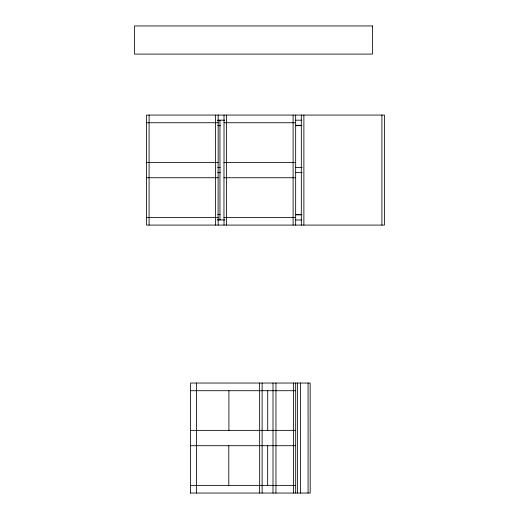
<?xml version="1.0" encoding="UTF-8"?>
<svg xmlns="http://www.w3.org/2000/svg" width="519" height="519" viewBox="0 0 519 519"><rect width="100%" height="100%" fill="white"/><g stroke="black" fill="none" stroke-linecap="round" stroke-linejoin="round"><path stroke-width="0.78" d="M295.843 214.529L301.474 214.503M217.409 120.181L224.675 120.181M295.778 120.181L301.474 120.181M217.662 120.57L219.965 120.57M146.533 122.743L218.239 122.743M224.02 122.743L295.726 122.743M295.843 125.3L301.474 125.3M217.662 125.682L220.361 125.682M295.454 125.682L302.052 125.682M146.488 162.389L218.168 162.389L218.168 115.069M295.661 162.389L223.981 162.389L223.955 217.409L295.661 217.409M217.662 167.514L220.173 167.514M295.421 167.514L302.136 167.514M217.662 172.632L220.361 172.632M295.454 172.632L302.136 172.632M218.168 225.084L218.168 217.409L146.462 217.409L146.462 177.738L218.194 177.738M223.955 177.738L295.687 177.738M217.662 214.464L220.173 214.464M295.421 214.464L302.052 214.464M295.843 214.847L301.474 214.847M217.662 219.582L220.173 219.582M217.409 219.965L224.805 219.965M295.778 219.965L301.448 219.965M190.473 390.71L295.681 390.71M190.544 430.355L295.687 430.355L295.681 493.05M190.518 445.704L295.687 445.704M190.544 493.05L190.544 485.375L295.681 485.375M190.473 493.05L310.2 493.05L310.161 383.035L190.544 383.035L190.609 485.375M381.913 115.069L381.913 225.084M308.078 383.035L308.078 493.05M303.881 115.069L303.881 225.084M301.318 115.069L301.318 225.084M300.52 383.035L300.52 493.05M297.562 383.035L297.562 493.05M295.661 115.069L295.661 225.084M295.681 383.035L295.681 430.355M293.598 383.035L293.598 493.05M293.105 115.069L293.105 225.084M275.959 383.035L275.959 493.05M272.994 383.035L272.994 493.05M267.72 390.71L267.72 430.355M267.668 445.704L267.668 485.375M262.127 383.035L262.127 493.05M259.688 485.375L259.623 383.035M259.623 485.375L259.623 493.05M228.918 390.71L228.918 430.355M228.788 445.704L228.788 485.375M226.582 115.069L226.582 225.084M224.02 115.069L224.02 162.389M224.02 217.409L224.02 225.084M219.965 120.181L219.965 219.965M218.129 162.389L218.103 217.409M215.612 115.069L215.541 217.409M215.612 217.409L215.612 225.084M196.461 430.355L196.487 485.375M196.422 383.035L196.422 430.355M196.422 485.375L196.422 493.05M149.089 115.069L149.089 225.084M146.488 177.738L146.533 115.069L384.475 115.069L384.475 225.084L146.533 225.084L146.533 217.409M372.467 25.95L134.525 25.95L134.525 54.093L372.467 54.093L372.467 25.95"/></g></svg>
